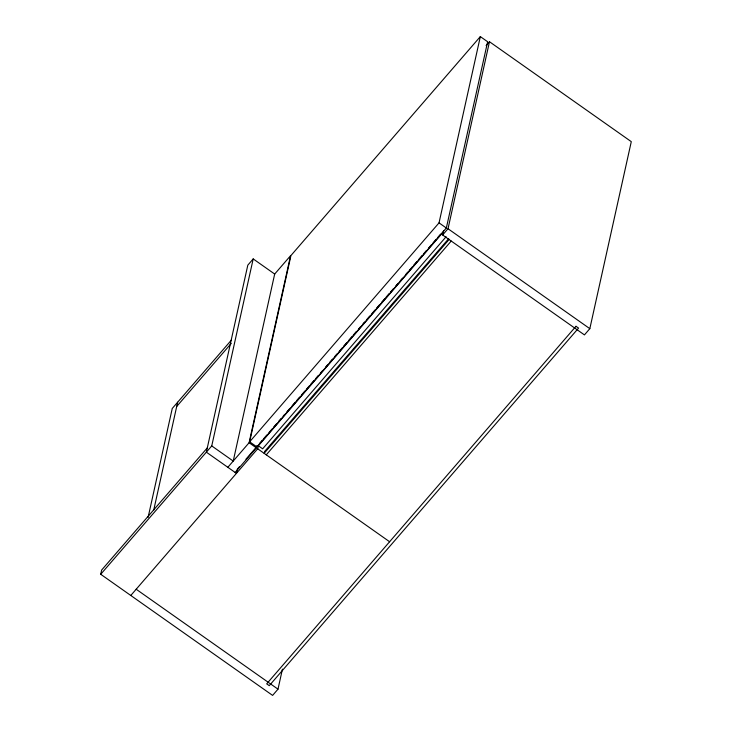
<?xml version="1.0" encoding="UTF-8"?>
<svg xmlns="http://www.w3.org/2000/svg" width="732" height="732" viewBox="0 0 732 732"><rect width="100%" height="100%" fill="white"/><g stroke="black" fill="none" stroke-linecap="round" stroke-linejoin="round"><path stroke-width="1.1" d="M282.433 669.13L277.995 689.169L272.606 695.4L100.714 574.281L101.647 570.045L207.284 447.92M148.065 517.551L172.249 408.465L231.458 340.014M153.702 510.241L177.647 402.225M211.74 445.925L253.199 258.908L274.683 274.052L233.224 461.068L211.74 445.925L100.714 574.281M227.835 467.3L249.09 442.732L290.549 255.715L274.427 274.354M249.649 441.808L290.943 255.541L480.329 36.6L487.631 41.751L446.337 228.009L256.95 446.95L249.649 441.808L439.035 222.867L480.329 36.6M235.137 472.442L256.392 447.874L256.886 445.651M130.79 595.473L257.682 448.78L258.387 445.605M486.112 45.631L489.479 41.733L631.286 141.651L589.827 328.668L584.438 334.899L442.622 234.981L443.61 230.525M442.622 234.981L448.021 228.741L489.479 41.733M253.199 258.908L247.809 265.149L206.351 452.156L236.427 473.357L237.369 469.111L239.391 466.778M176.705 406.47L231.312 343.335M245.952 459.193L257.874 445.404M259.366 443.683L262.349 440.234M263.84 438.514L266.823 435.064M269.065 432.475L272.048 429.025M273.539 427.305L276.522 423.855M278.755 421.266L280.997 418.677M283.229 416.096L284.721 414.367M286.962 411.787L289.945 408.337M292.178 405.748L295.161 402.298M296.652 400.578L299.635 397.128M301.877 394.539L304.86 391.089M306.351 389.369L309.334 385.92M310.825 384.199L313.808 380.75M316.041 378.16L318.283 375.571M320.515 372.991L322.757 370.401M325.74 366.952L327.973 364.371M329.464 362.642L332.447 359.192M334.689 356.612L336.921 354.023M339.163 351.433L342.146 347.984M343.637 346.263L346.62 342.814M348.853 340.224L351.836 336.784M353.327 335.055L356.31 331.605M358.552 329.025L360.785 326.435M363.026 323.846L364.518 322.126M366.759 319.536L369.742 316.087M371.975 313.506L374.958 310.057M376.449 308.328L379.432 304.878M381.674 302.298L384.657 298.848M386.148 297.119L389.131 293.678M390.623 291.949L393.606 288.5M395.838 285.919L398.08 283.33M400.312 280.74L402.554 278.16M405.537 274.71L407.77 272.121M409.261 270.401L412.244 266.951M413.736 265.222L416.718 261.772M418.96 259.192L421.943 255.743M423.435 254.013L426.417 250.573M428.65 247.983L431.633 244.534M433.124 242.814L436.107 239.364M437.599 237.635L440.582 234.185M443.29 231.989L258.35 445.788L262.642 448.817L446.099 236.738M264.517 451.58L448.716 238.641M264.133 453.328L449.073 239.52M266.274 454.837L451.223 241.038M448.021 228.741L589.827 328.668M439.035 222.867L446.337 228.009M249.09 442.732L256.392 447.874M257.682 448.78L389.607 541.744M136.189 589.242L277.995 689.169M575.983 326.289L266.686 683.853L269.266 685.664L578.554 328.101L575.983 326.289"/></g></svg>
